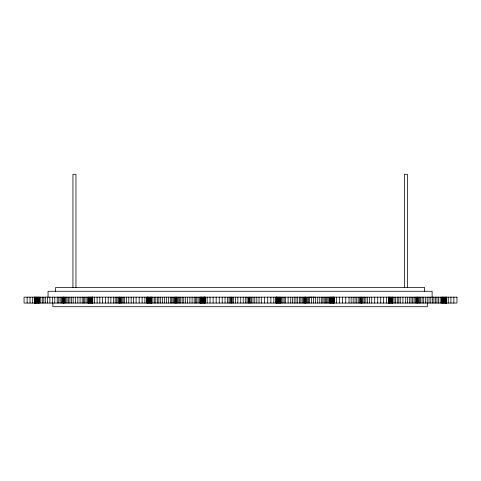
<?xml version="1.0" encoding="UTF-8"?>
<svg xmlns="http://www.w3.org/2000/svg" width="481" height="481" viewBox="0 0 481 481"><rect width="100%" height="100%" fill="white"/><g stroke="black" fill="none" stroke-linecap="round" stroke-linejoin="round"><path stroke-width="0.72" d="M142.111 303.042L142.111 297.156M168.464 303.042L168.464 297.156M194.138 303.042L194.138 297.156M235.371 303.042L235.371 297.156M240.777 303.042L240.777 297.156M294.204 303.042L294.204 297.156M322.925 303.042L322.925 297.156M409.301 303.042L409.301 297.156M429.016 303.042L429.016 297.156M309.439 297.156L311.309 297.156M312.848 297.156L313.636 297.156M314.057 297.156L314.46 297.156M453.848 297.156L453.848 303.042M450.925 297.156L450.925 303.042M448.244 297.156L448.244 303.042M446.164 297.156L446.164 303.042M445.965 297.156L445.965 303.042M445.683 297.156L445.683 303.042M445.328 297.156L445.328 303.042M444.919 297.156L444.919 303.042M444.456 297.156L444.456 303.042M443.963 297.156L443.963 303.042M443.446 297.156L443.446 303.042M442.929 297.156L442.929 303.042M442.418 297.156L442.418 303.042M442.213 297.156L442.213 303.042M441.937 297.156L441.937 303.042M441.792 297.156L441.792 303.042M440.199 297.156L440.199 303.042M438.576 297.156L438.576 303.042M436.958 297.156L436.958 303.042M435.389 297.156L435.389 303.042M433.898 297.156L433.898 303.042M432.527 297.156L432.527 303.042M432.118 297.156L432.118 291.27L48.052 291.27L48.052 297.156M430.814 297.156L430.814 303.042M427.308 303.042L427.308 306.722L52.862 306.722L52.862 303.042M427.2 297.156L427.2 303.042M425.408 297.156L425.408 303.042M424.603 291.27L424.603 287.512L55.568 287.512L55.568 291.27M423.695 297.156L423.695 303.042M422.102 297.156L422.102 303.042M420.671 297.156L420.671 303.042M419.45 297.156L419.45 303.042M418.47 297.156L418.47 303.042M417.755 297.156L417.755 303.042M417.322 297.156L417.322 303.042M416.925 297.156L416.925 303.042M416.233 297.156L416.233 303.042M415.259 297.156L415.259 303.042M414.039 297.156L414.039 303.042M412.614 297.156L412.614 303.042M411.014 297.156L411.014 303.042M407.515 297.156L407.515 303.042M407.419 287.512L407.419 174.278L404.401 174.278L404.401 287.512M405.717 297.156L405.717 303.042M402.922 297.156L402.922 303.042M400.252 297.156L400.252 303.042M398.797 297.156L398.797 303.042M397.246 297.156L397.246 303.042M395.653 297.156L395.653 303.042M394.065 297.156L394.065 303.042M392.779 297.156L392.779 303.042M392.514 297.156L392.514 303.042M392.334 297.156L392.334 303.042M391.859 297.156L391.859 303.042M391.36 297.156L391.36 303.042M390.867 297.156L390.867 303.042M390.38 297.156L390.38 303.042M389.917 297.156L389.917 303.042M389.496 297.156L389.496 303.042M389.129 297.156L389.129 303.042M388.822 297.156L388.822 303.042M388.582 297.156L388.582 303.042M388.426 297.156L388.426 303.042M388.359 297.156L388.353 303.042M386.381 297.156L386.381 303.042M383.646 297.156L383.646 303.042M380.748 297.156L380.748 303.042M377.747 297.156L377.747 303.042M374.717 297.156L374.717 303.042M371.747 297.156L371.747 303.042M369.648 297.156L369.648 303.042M367.676 297.156L367.676 303.042M365.891 297.156L365.891 303.042M364.339 297.156L364.339 303.042M363.077 297.156L363.077 303.042M362.127 297.156L362.127 303.042M361.532 297.156L361.532 303.042M361.297 297.156L361.297 303.042M361.003 297.156L361.003 303.042M360.383 297.156L360.383 303.042M359.445 297.156L359.445 303.042M358.219 297.156L358.219 303.042M356.734 297.156L356.734 303.042M355.026 297.156L355.026 303.042M353.138 297.156L353.138 303.042M351.118 297.156L351.118 303.042M349.02 297.156L349.02 303.042M345.761 297.156L345.761 303.042M342.496 297.156L342.496 303.042M339.333 297.156L339.333 303.042M336.357 297.156L336.357 303.042M334.187 297.156L334.181 303.042L334.085 297.156M333.946 297.156L333.946 303.042M333.712 297.156L333.712 303.042M333.399 297.156L333.399 303.042M333.026 297.156L333.026 303.042M332.605 297.156L332.605 303.042M332.143 297.156L332.143 303.042M331.656 297.156L331.656 303.042M331.156 297.156L331.156 303.042M330.663 297.156L330.663 303.042M330.182 297.156L330.182 303.042M329.978 297.156L330.044 303.042M329.738 297.156L329.738 303.042M328.956 297.156L328.956 303.042M327.814 297.156L327.814 303.042M326.653 297.156L326.653 303.042M325.505 297.156L325.505 303.042M324.188 297.156L324.188 303.042M321.723 297.156L321.723 303.042M319.775 297.156L319.775 303.042M317.725 297.156L317.725 303.042M315.626 297.156L315.626 303.042M313.54 297.156L313.54 303.042M311.514 297.156L311.514 303.042M309.608 297.156L309.608 303.042M308.369 297.156L308.369 303.042M307.287 297.156L307.287 303.042M306.403 297.156L306.403 303.042M305.736 297.156L305.736 303.042M305.309 297.156L305.309 303.042M305.122 297.156L305.122 303.042M304.798 297.156L304.798 303.042M304.184 297.156L304.184 303.042M303.307 297.156L303.307 303.042M302.182 297.156L302.182 303.042M300.847 297.156L300.847 303.042M299.338 297.156L299.338 303.042M297.697 297.156L297.697 303.042M295.971 297.156L295.971 303.042M292.448 297.156L292.448 303.042M290.752 297.156L290.752 303.042M288.107 297.156L288.107 303.042M285.413 297.156L285.413 303.042M284.139 297.156L284.139 303.042M282.846 297.156L282.846 303.042M281.577 297.156L281.577 303.042M280.351 297.156L280.393 303.042M280.152 297.156L280.152 303.042M279.948 297.156L279.948 303.042M279.467 297.156L279.467 303.042M278.974 297.156L278.974 303.042M278.481 297.156L278.481 303.042M277.994 297.156L277.994 303.042M277.537 297.156L277.537 303.042M277.122 297.156L277.122 303.042M276.755 297.156L276.755 303.042M276.449 297.156L276.449 303.042M276.292 297.156L276.292 303.042M276.22 297.156L276.22 303.042M276.112 297.156L276.07 303.042M276.01 297.156L275.998 303.042M273.839 297.156L273.839 303.042M270.881 297.156L270.881 303.042M267.749 297.156L267.749 303.042M264.532 297.156L264.532 303.042M261.303 297.156L261.303 303.042M259.018 297.156L259.018 303.042M256.83 297.156L256.83 303.042M254.804 297.156L254.804 303.042M253.006 297.156L253.006 303.042M251.479 297.156L251.479 303.042M250.282 297.156L250.282 303.042M249.441 297.156L249.441 303.042M248.984 297.156L248.984 303.042M248.226 297.156L248.226 303.042M246.987 297.156L246.987 303.042M245.304 297.156L245.304 303.042M243.218 297.156L243.218 303.042M237.83 297.156L237.83 303.042M233.453 297.156L233.453 303.042M232.131 297.156L232.131 303.042M231.764 297.156L231.764 303.042M231.108 297.156L231.108 303.042M230.189 297.156L230.189 303.042M229.022 297.156L229.022 303.042M227.633 297.156L227.633 303.042M225.036 297.156L225.036 303.042M222.21 297.156L222.21 303.042M219.222 297.156L219.222 303.042M216.167 297.156L216.167 303.042M213.113 297.156L213.113 303.042M210.041 297.156L210.041 303.042M207.137 297.156L207.137 303.042M204.978 297.156L204.924 303.042M204.828 297.156L204.828 303.042M204.738 297.156L204.738 303.042M204.593 297.156L204.593 303.042M204.293 297.156L204.293 303.042M203.926 297.156L203.926 303.042M203.505 297.156L203.505 303.042M203.048 297.156L203.048 303.042M202.561 297.156L202.561 303.042M202.068 297.156L202.068 303.042M201.575 297.156L201.575 303.042M201.094 297.156L201.094 303.042M200.89 297.156L200.89 303.042M200.715 297.156L200.715 303.042M200.649 297.156L200.649 303.042M199.429 297.156L199.429 303.042M198.088 297.156L198.088 303.042M196.735 297.156L196.735 303.042M195.406 297.156L195.406 303.042M192.081 297.156L192.081 303.042M189.905 297.156L189.905 303.042M187.656 297.156L187.656 303.042M185.377 297.156L185.377 303.042M183.754 297.156L183.754 303.042M182.185 297.156L182.185 303.042M180.718 297.156L180.718 303.042M179.395 297.156L179.395 303.042M178.253 297.156L178.253 303.042M177.315 297.156L177.315 303.042M176.617 297.156L176.617 303.042M176.178 297.156L176.178 303.042M175.848 297.156L175.848 303.042M175.451 297.156L175.451 303.042M174.819 297.156L174.819 303.042M173.966 297.156L173.966 303.042M172.913 297.156L172.913 303.042M171.693 297.156L171.693 303.042M170.334 297.156L170.334 303.042M166.522 297.156L166.522 303.042M164.55 297.156L164.55 303.042M162.59 297.156L162.59 303.042M160.69 297.156L160.69 303.042M158.88 297.156L158.88 303.042M157.371 297.156L157.371 303.042M155.79 297.156L155.79 303.042M154.317 297.156L154.317 303.042M152.85 297.156L152.85 303.042M151.413 297.156L151.413 303.042M151.329 297.156L151.329 303.042M151.07 297.156L151.07 303.042M150.884 297.156L150.884 303.042M150.409 297.156L150.409 303.042M149.922 297.156L149.922 303.042M149.429 297.156L149.429 303.042M148.948 297.156L148.948 303.042M148.491 297.156L148.491 303.042M148.076 297.156L148.076 303.042M147.709 297.156L147.709 303.042M147.408 297.156L147.408 303.042M147.174 297.156L147.174 303.042M147.018 297.156L147.018 303.042M146.952 297.156L146.939 303.042M144.907 297.156L144.907 303.042M139.147 297.156L139.147 303.042M136.087 297.156L136.087 303.042M133.604 297.156L133.604 303.042M131.151 297.156L131.151 303.042M128.782 297.156L128.782 303.042M126.545 297.156L126.545 303.042M124.495 297.156L124.495 303.042M123.184 297.156L123.184 303.042M122.054 297.156L122.054 303.042M121.128 297.156L121.128 303.042M120.436 297.156L120.436 303.042M119.985 297.156L119.985 303.042M119.787 297.156L119.787 303.042M119.51 297.156L119.51 303.042M118.885 297.156L118.885 303.042M117.935 297.156L117.935 303.042M116.685 297.156L116.685 303.042M115.175 297.156L115.175 303.042M113.438 297.156L113.438 303.042M110.889 297.156L110.889 303.042M108.201 297.156L108.201 303.042M105.429 297.156L105.429 303.042M102.639 297.156L102.639 303.042M99.82 297.156L99.82 303.042M97.096 297.156L97.096 303.042M94.547 297.156L94.547 303.042M92.749 297.156L92.737 303.042M92.647 297.156L92.647 303.042M92.508 297.156L92.508 303.042M92.274 297.156L92.274 303.042M91.967 297.156L91.967 303.042M91.6 297.156L91.6 303.042M91.18 297.156L91.18 303.042M90.723 297.156L90.723 303.042M90.236 297.156L90.236 303.042M89.743 297.156L89.743 303.042M89.25 297.156L89.25 303.042M88.775 297.156L88.775 303.042M88.594 297.156L88.642 303.042M88.324 297.156L88.324 303.042M87.38 297.156L87.38 303.042M86.075 297.156L86.075 303.042M84.752 297.156L84.752 303.042M83.441 297.156L83.441 303.042M82.179 297.156L82.179 303.042M80.074 297.156L80.074 303.042M77.838 297.156L77.838 303.042M75.962 287.512L75.962 174.278L72.938 174.278L72.938 287.512M75.517 297.156L75.517 303.042M73.166 297.156L73.166 303.042M71.507 297.156L71.507 303.042M69.907 297.156L69.907 303.042M68.416 297.156L68.416 303.042M67.069 297.156L67.069 303.042M65.909 297.156L65.909 303.042M64.971 297.156L64.971 303.042M64.274 297.156L64.274 303.042M63.847 297.156L63.847 303.042M63.69 297.156L63.69 303.042M63.51 297.156L63.51 303.042M63.047 297.156L63.047 303.042M62.32 297.156L62.32 303.042M61.34 297.156L61.34 303.042M60.137 297.156L60.137 303.042M58.754 297.156L58.754 303.042M57.221 297.156L57.221 303.042M54.798 297.156L54.798 303.042M52.327 297.156L52.327 303.042M49.874 297.156L49.874 303.042M47.511 297.156L47.511 303.042M45.304 297.156L45.304 303.042M43.825 297.156L43.825 303.042M42.298 297.156L42.298 303.042M40.759 297.156L40.759 303.042M39.262 297.156L39.262 303.042M39.033 297.156L39.033 303.042M38.793 297.156L38.793 303.042M38.113 297.156L38.113 303.042M37.62 297.156L37.62 303.042M37.127 297.156L37.127 303.042M36.646 297.156L36.646 303.042M36.189 297.156L36.189 303.042M35.774 297.156L35.774 303.042M35.408 297.156L35.408 303.042M35.101 297.156L35.101 303.042M34.866 297.156L34.866 303.042M34.704 297.156L34.704 303.042M34.62 297.156L34.62 303.042M32.714 297.156L32.714 303.042M30.038 297.156L30.038 303.042M27.128 297.156L27.128 303.042M205.026 297.156L205.026 303.042L205.044 297.156M456.95 297.156L24.05 297.156L24.05 303.042L456.95 303.042L456.95 297.156M446.314 303.042L446.314 297.156L446.284 303.042M38.588 303.042L38.588 297.156L38.54 303.042"/></g></svg>
